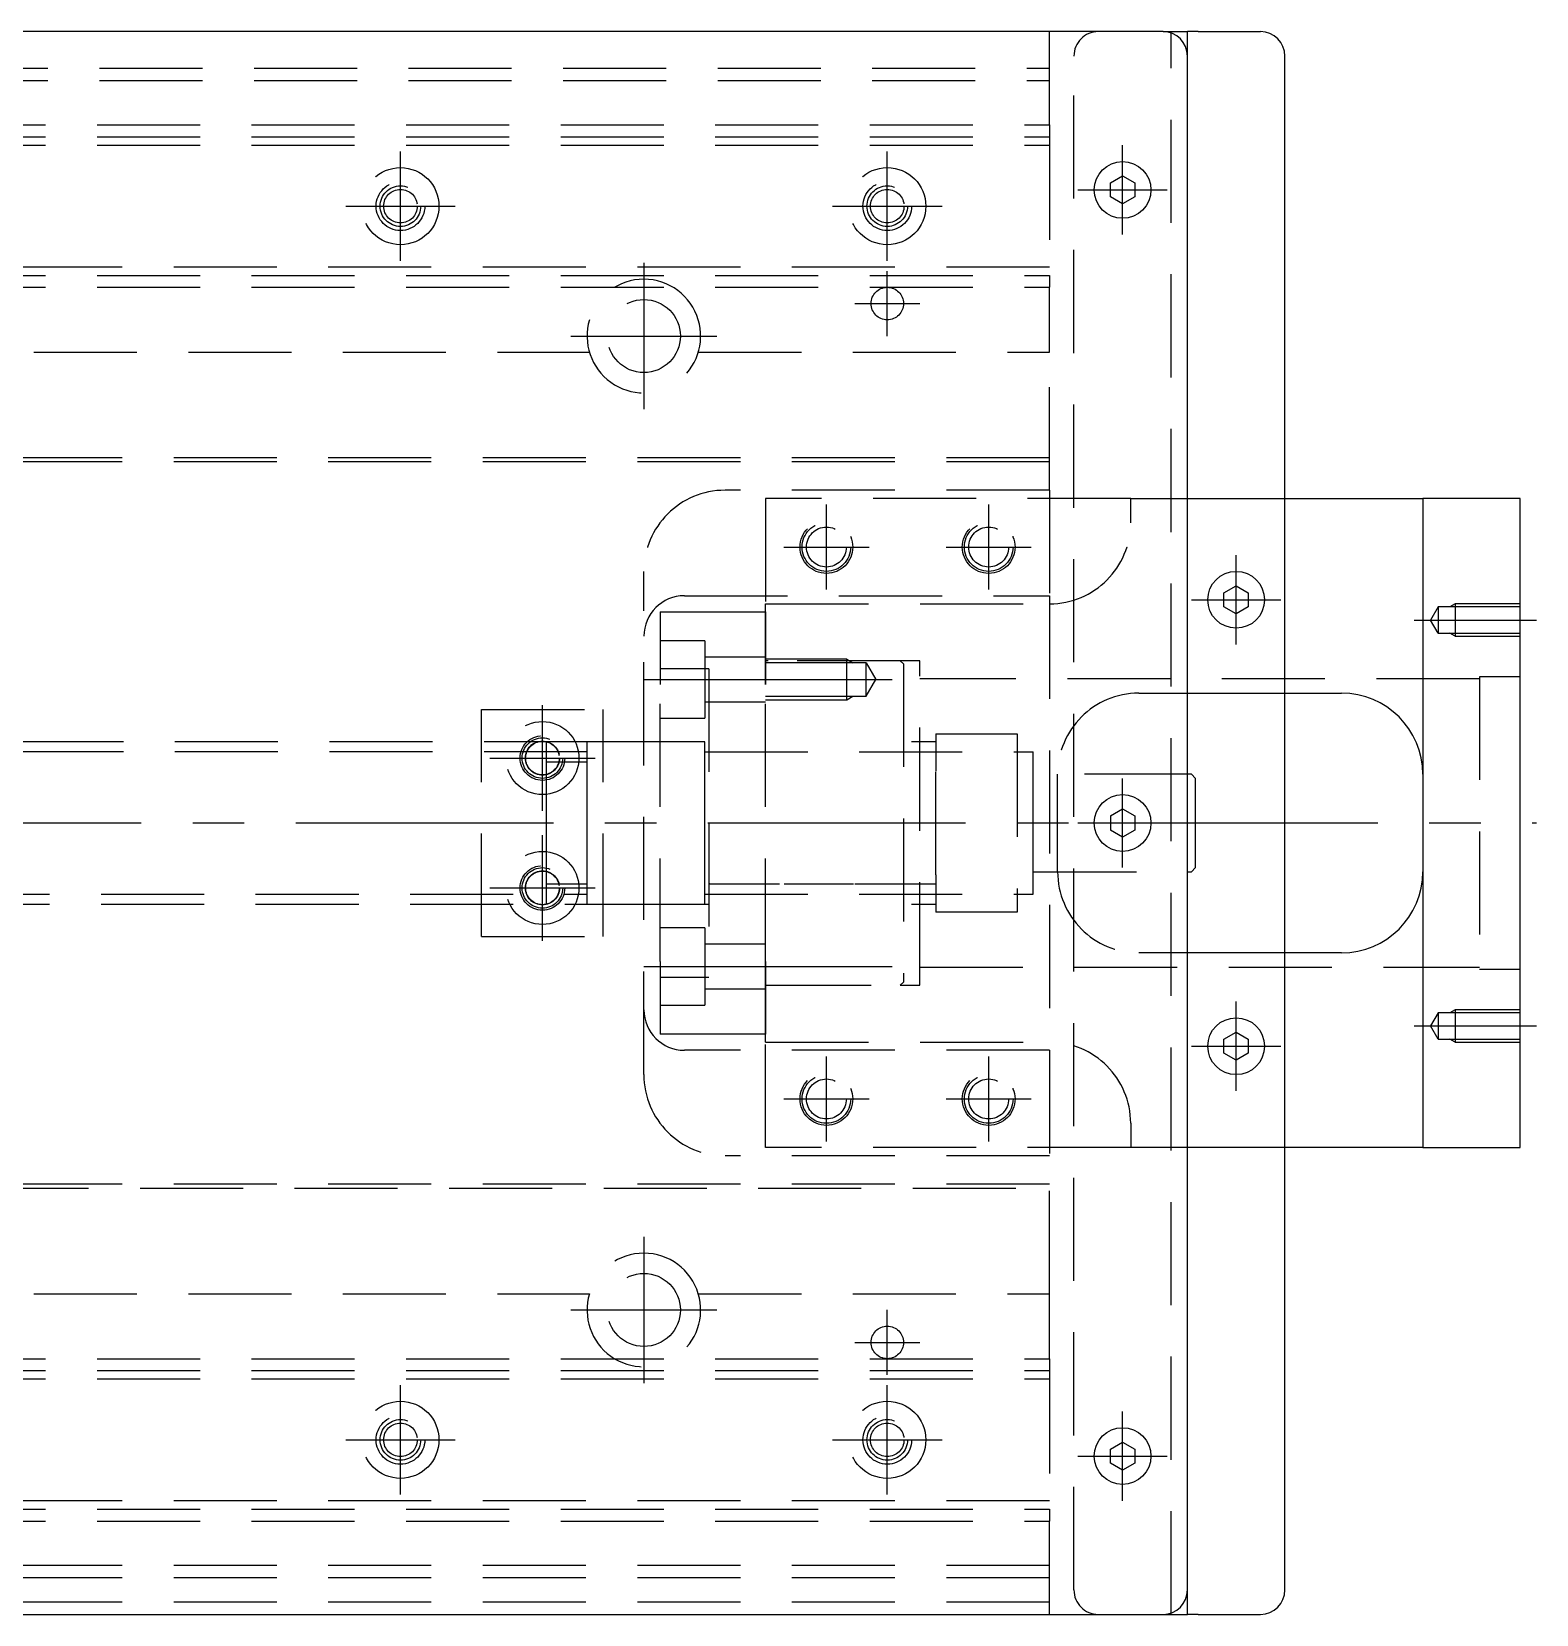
# Model space of a CAD drawing. Extents: x -94 to 685, y -24 to 362.
# Drawn here: x 334.5 to 520, y 152.4 to 347.4 of the extents above; entities that cross this region are included whole.
import ezdxf

# ---------------------------------------------------------------- set-up
doc = ezdxf.new("R2010")
doc.units = 0
doc.linetypes.add('CENTER', pattern=[50.8, 31.75, -6.35, 6.35, -6.35])
doc.linetypes.add('DASHED', pattern=[19.05, 12.7, -6.35])
doc.layers.get('0').update_dxf_attribs({"linetype": 'CONTINUOUS'})
doc.layers.add('CENTER', color=1, linetype='CENTER')

msp = doc.modelspace()

# ---------------------------------------------------------------- linework, layer by layer
at = {"color": 7, "linetype": 'CONTINUOUS'}
for p, q in [((474, 347.4), (-14, 347.4)), ((474, 347.4), (477, 347.4)), ((477, 344.4), (477, 347.4)), ((478.33, 347.4), (477, 347.4)), ((478.33, 347.4), (486, 347.4)), ((477, 155.4), (477, 344.4)), ((489, 155.4), (489, 344.4)), ((467.5, 328.77), (469, 329.63)), ((469, 329.63), (470.5, 328.77)), ((467.5, 327.03), (467.5, 328.77)), ((470.5, 328.77), (470.5, 327.03)), ((469, 326.17), (467.5, 327.03)), ((470.5, 327.03), (469, 326.17)), ((489, 289.9), (506, 289.9)), ((518, 289.9), (506, 289.9)), ((506, 289.9), (506, 209.9)), ((518, 209.9), (518, 289.9)), ((481.5, 278.27), (483, 279.13)), ((483, 279.13), (484.5, 278.27)), ((481.5, 276.53), (481.5, 278.27)), ((484.5, 278.27), (484.5, 276.53)), ((483, 275.67), (481.5, 276.53)), ((484.5, 276.53), (483, 275.67)), ((489, 265.9), (496, 265.9)), ((467.5, 250.77), (469, 251.63)), ((469, 251.63), (470.5, 250.77)), ((467.5, 250.77), (467.5, 249.03)), ((470.5, 250.77), (470.5, 249.03)), ((469, 248.17), (467.5, 249.03)), ((470.5, 249.03), (469, 248.17)), ((496, 233.9), (489, 233.9)), ((481.5, 223.27), (483, 224.13)), ((481.5, 221.53), (481.5, 223.27)), ((483, 224.13), (484.5, 223.27)), ((484.5, 223.27), (484.5, 221.53)), ((483, 220.67), (481.5, 221.53)), ((484.5, 221.53), (483, 220.67)), ((506, 209.9), (489, 209.9)), ((506, 209.9), (518, 209.9)), ((467.5, 172.77), (469, 173.63)), ((469, 173.63), (470.5, 172.77)), ((467.5, 171.03), (467.5, 172.77)), ((470.5, 172.77), (470.5, 171.03)), ((469, 170.17), (467.5, 171.03)), ((470.5, 171.03), (469, 170.17)), ((477, 152.4), (477, 155.4)), ((-14, 152.4), (474, 152.4)), ((474, 152.4), (477, 152.4)), ((478.33, 152.4), (477, 152.4)), ((478.33, 152.4), (486, 152.4))]:
    msp.add_line(p, q, dxfattribs=at)
at = {"color": 3, "linetype": 'DASHED'}
for p, q in [((460, 335.9), (460, 347.4)), ((475, 152.4), (475, 347.4)), ((463, 155.4), (463, 344.4)), ((0, 342.9), (460, 342.9)), ((0, 341.4), (460, 341.4)), ((304.5, 335.9), (460, 335.9)), ((460, 335.9), (460, 334.44)), ((304.5, 334.44), (460, 334.44)), ((460, 334.44), (460, 317.36)), ((304.5, 333.4), (460, 333.4)), ((460, 318.4), (304.5, 318.4)), ((304.5, 317.36), (460, 317.36)), ((460, 317.36), (460, 315.9)), ((304.5, 315.9), (460, 315.9)), ((460, 307.9), (460, 315.9)), ((296.71, 307.9), (403.29, 307.9)), ((416.71, 307.9), (460, 307.9)), ((460, 290.9), (460, 307.9)), ((460, 294.9), (5, 294.9)), ((460, 294.4), (5.64, 294.4)), ((460, 290.9), (420, 290.9)), ((460, 290.9), (460, 277.9)), ((460, 290.9), (460, 277.9)), ((470, 289.9), (425, 289.9)), ((425, 289.9), (425, 276.9)), ((470, 289.9), (477, 289.9)), ((470, 286.9), (470, 289.9)), ((477, 289.9), (489, 289.9)), ((410, 218.9), (410, 280.9)), ((415, 277.9), (460, 277.9)), ((460, 277.9), (460, 221.9)), ((460, 277.9), (460, 221.9)), ((412, 275.9), (412, 266.96)), ((412, 275.9), (412.4, 275.9)), ((412.4, 275.9), (424.6, 275.9)), ((424.6, 275.9), (425, 275.9)), ((425, 276.9), (460, 276.9)), ((425, 266.96), (425, 276.9)), ((425, 275.9), (425, 266.96)), ((507.9, 276.52), (506.96, 274.9)), ((510, 276.52), (507.9, 276.52)), ((507.9, 276.52), (507.9, 273.28)), ((510, 276.9), (509.34, 276.52)), ((518, 276.9), (510, 276.9)), ((510, 276.9), (510, 272.9)), ((518, 276.52), (510, 276.52)), ((507.9, 273.28), (506.96, 274.9)), ((507.9, 273.28), (510, 273.28)), ((510, 272.9), (509.34, 273.28)), ((510, 273.28), (518, 273.28)), ((417.5, 272.33), (412, 272.33)), ((417.5, 272.33), (417.5, 262.83)), ((510, 272.9), (518, 272.9)), ((425, 270.33), (417.5, 270.33)), ((435, 270.08), (425, 270.08)), ((425.3, 269.9), (425, 269.9)), ((435, 269.64), (425, 269.64)), ((441.6, 269.9), (425.3, 269.9)), ((441.6, 269.9), (425.3, 269.9)), ((435, 265.08), (435, 270.08)), ((435, 270.08), (435.75, 269.64)), ((437.4, 269.64), (435, 269.64)), ((437.4, 265.51), (437.4, 269.64)), ((437.4, 269.64), (438.59, 267.58)), ((442, 269.5), (441.6, 269.9)), ((444, 269.9), (441.6, 269.9)), ((442, 269.5), (442, 230.3)), ((444, 229.9), (444, 269.9)), ((418, 268.9), (412, 268.9)), ((418, 268.9), (412, 268.9)), ((418, 268.9), (418, 230.9)), ((418, 268.9), (418, 230.9)), ((437.4, 265.51), (438.59, 267.58)), ((513, 267.65), (444, 267.65)), ((513, 267.9), (513, 231.9)), ((518, 267.9), (513, 267.9)), ((412, 232.84), (412, 266.96)), ((425, 232.84), (425, 266.96)), ((425, 232.84), (425, 266.96)), ((425, 265.51), (435, 265.51)), ((435, 265.51), (437.4, 265.51)), ((435, 265.08), (435.75, 265.51)), ((471, 265.9), (477, 265.9)), ((477, 265.9), (489, 265.9)), ((390, 235.9), (390, 263.9)), ((390, 263.9), (405, 263.9)), ((405, 235.9), (405, 263.9)), ((417.5, 264.83), (425, 264.83)), ((425, 265.08), (435, 265.08)), ((412, 262.83), (417.5, 262.83)), ((403, 259.9), (305, 259.9)), ((398, 249.9), (398.02, 259.9)), ((412, 259.9), (403, 259.9)), ((403, 255.17), (403, 259.9)), ((417.5, 259.9), (412, 259.9)), ((417.5, 259.9), (412, 259.9)), ((417.5, 249.9), (417.5, 259.9)), ((446, 259.9), (443, 259.9)), ((446, 260.9), (446, 256.29)), ((446, 260.9), (446.5, 260.9)), ((446.5, 260.9), (454.5, 260.9)), ((454.5, 260.9), (456, 260.9)), ((456, 260.9), (456, 238.9)), ((403, 258.65), (305, 258.65)), ((417.5, 258.65), (458, 258.65)), ((458, 249.9), (458, 258.65)), ((403, 257.4), (398, 257.4)), ((446, 243.51), (446, 256.29)), ((477, 255.9), (458, 255.9)), ((461, 243.9), (461, 255.9)), ((477.5, 255.9), (477, 255.9)), ((478, 255.4), (477.5, 255.9)), ((403, 244.63), (403, 255.17)), ((478, 249.9), (478, 255.4)), ((398, 239.9), (398, 249.9)), ((417.5, 239.9), (417.5, 249.9)), ((458, 241.15), (458, 249.9)), ((478, 244.4), (478, 249.9)), ((403, 239.9), (403, 244.63)), ((458, 243.9), (477, 243.9)), ((477, 243.9), (477.5, 243.9)), ((477.5, 243.9), (478, 244.4)), ((398, 242.4), (403, 242.4)), ((418.15, 242.4), (418.3, 242.4)), ((418.3, 242.4), (426.7, 242.4)), ((418.3, 242.4), (426.7, 242.4)), ((427.3, 242.4), (435.85, 242.4)), ((427.3, 242.4), (435.85, 242.4)), ((436, 242.4), (446, 242.4)), ((436, 242.4), (446, 242.4)), ((446, 243.51), (446, 238.9)), ((305, 241.15), (403, 241.15)), ((305, 239.9), (403, 239.9)), ((403, 239.9), (412, 239.9)), ((412, 239.9), (417.5, 239.9)), ((412, 239.9), (417.5, 239.9)), ((417.5, 241.15), (458, 241.15)), ((417.5, 239.9), (418, 239.9)), ((443, 239.9), (446, 239.9)), ((446.5, 238.9), (446, 238.9)), ((454.5, 238.9), (446.5, 238.9)), ((456, 238.9), (454.5, 238.9)), ((417.5, 236.97), (412, 236.97)), ((417.5, 236.97), (417.5, 227.47)), ((390, 235.9), (405, 235.9)), ((425, 234.97), (417.5, 234.97)), ((412, 232.84), (412, 223.9)), ((425, 232.84), (425, 223.9)), ((425, 222.9), (425, 232.84)), ((444, 232.15), (513, 232.15)), ((477, 233.9), (471, 233.9)), ((489, 233.9), (477, 233.9)), ((412, 230.9), (418, 230.9)), ((412, 230.9), (418, 230.9)), ((441.6, 229.9), (442, 230.3)), ((513, 231.9), (518, 231.9)), ((417.5, 229.47), (425, 229.47)), ((425, 229.9), (425.3, 229.9)), ((425.3, 229.9), (441.6, 229.9)), ((425.3, 229.9), (441.6, 229.9)), ((441.6, 229.9), (444, 229.9)), ((412, 227.47), (417.5, 227.47)), ((507.9, 226.52), (506.96, 224.9)), ((510, 226.52), (507.9, 226.52)), ((507.9, 226.52), (507.9, 223.28)), ((510, 226.9), (509.34, 226.52)), ((510, 226.9), (510, 222.9)), ((518, 226.9), (510, 226.9)), ((518, 226.52), (510, 226.52)), ((507.9, 223.28), (506.96, 224.9)), ((412.4, 223.9), (412, 223.9)), ((424.6, 223.9), (412.4, 223.9)), ((425, 223.9), (424.6, 223.9)), ((425, 222.9), (460, 222.9)), ((425, 209.9), (425, 222.9)), ((507.9, 223.28), (510, 223.28)), ((510, 222.9), (509.34, 223.28)), ((510, 223.28), (518, 223.28)), ((510, 222.9), (518, 222.9)), ((460, 221.9), (415, 221.9)), ((460, 221.9), (460, 208.9)), ((460, 221.9), (460, 208.9)), ((470, 212.9), (470, 209.9)), ((460, 208.9), (420, 208.9)), ((470, 209.9), (425, 209.9)), ((460, 191.9), (460, 208.9)), ((477, 209.9), (470, 209.9)), ((489, 209.9), (477, 209.9)), ((5, 204.9), (460, 204.9)), ((460, 205.4), (5.64, 205.4)), ((296.71, 191.9), (403.29, 191.9)), ((416.71, 191.9), (460, 191.9)), ((460, 183.9), (460, 191.9)), ((304.5, 183.9), (460, 183.9)), ((460, 183.9), (460, 182.44)), ((304.5, 182.44), (460, 182.44)), ((304.5, 181.4), (460, 181.4)), ((460, 182.44), (460, 165.36)), ((460, 166.4), (304.5, 166.4)), ((304.5, 165.36), (460, 165.36)), ((304.5, 163.9), (460, 163.9)), ((460, 165.36), (460, 163.9)), ((460, 152.4), (460, 163.9)), ((460, 158.4), (0, 158.4)), ((460, 156.9), (0, 156.9)), ((460, 153.9), (0, 153.9))]:
    msp.add_line(p, q, dxfattribs=at)
for centre, radius in [((380, 325.9), 4.75), ((440, 325.9), 4.75), ((380, 325.9), 3), ((380, 325.9), 2.5), ((380, 325.9), 2.07), ((440, 325.9), 3), ((440, 325.9), 2.5), ((440, 325.9), 2.07), ((410, 309.9), 4.5), ((440, 313.9), 2), ((432.5, 283.9), 3.25), ((432.5, 283.9), 3), ((452.5, 283.9), 3.25), ((452.5, 283.9), 3), ((432.5, 283.9), 2.46), ((452.5, 283.9), 2.46), ((397.5, 257.9), 4.5), ((397.5, 257.9), 2.75), ((397.5, 257.9), 2.5), ((397.5, 257.9), 2.5), ((397.5, 257.9), 2.1), ((397.5, 257.9), 2.07), ((397.5, 241.9), 4.5), ((397.5, 241.9), 2.75), ((397.5, 241.9), 2.5), ((397.5, 241.9), 2.5), ((397.5, 241.9), 2.1), ((397.5, 241.9), 2.07), ((432.5, 215.9), 3.25), ((432.5, 215.9), 3), ((452.5, 215.9), 3.25), ((452.5, 215.9), 3), ((432.5, 215.9), 2.46), ((452.5, 215.9), 2.46), ((410, 189.9), 4.5), ((440, 185.9), 2), ((380, 173.9), 4.75), ((440, 173.9), 4.75), ((380, 173.9), 3), ((380, 173.9), 2.5), ((380, 173.9), 2.07), ((440, 173.9), 3), ((440, 173.9), 2.5), ((440, 173.9), 2.07)]:
    msp.add_circle(centre, radius, dxfattribs=at)
at = {"color": 7, "linetype": 'CONTINUOUS'}
for centre in [(469, 327.9), (483, 277.4), (469, 249.9), (483, 222.4), (469, 171.9)]:
    msp.add_circle(centre, 3.5, dxfattribs=at)
at = {"color": 3, "linetype": 'DASHED'}
for centre, radius, start, end in [((466, 344.4), 3, 90, 180), ((410, 309.9), 7, 16.6015, 163.3985), ((410, 309.9), 7, 163.3985, 16.6015), ((420, 280.9), 10, 90, 180), ((460, 286.9), 10, 270, 0), ((415, 272.9), 5, 90, 180), ((471, 255.9), 10, 90, 180), ((471, 243.9), 10, 180, 270), ((418.15, 242.25), 0.15, 90, 180), ((415, 226.9), 5, 180, 270), ((460, 212.9), 10, 0, 90), ((420, 218.9), 10, 180, 270), ((410, 189.9), 7, 16.6015, 163.3985), ((410, 189.9), 7, 163.3985, 16.6015), ((466, 155.4), 3, 180, 270)]:
    msp.add_arc(centre, radius, start, end, dxfattribs=at)
at = {"color": 7, "linetype": 'CONTINUOUS'}
for centre, radius, start, end in [((474, 344.4), 3, 0, 90), ((486, 344.4), 3, 0, 90), ((496, 255.9), 10, 0, 90), ((496, 243.9), 10, 270, 0), ((474, 155.4), 3, 270, 0), ((486, 155.4), 3, 270, 0)]:
    msp.add_arc(centre, radius, start, end, dxfattribs=at)
at = {"layer": 'CENTER', "color": 1, "linetype": 'CENTER'}
for p, q in [((380, 319.15), (380, 332.65)), ((440, 319.15), (440, 332.65)), ((469, 322.4), (469, 333.4)), ((380, 321.15), (380, 330.65)), ((440, 321.15), (440, 330.65)), ((463.5, 327.9), (474.5, 327.9)), ((373.25, 325.9), (386.75, 325.9)), ((375.25, 325.9), (384.75, 325.9)), ((433.25, 325.9), (446.75, 325.9)), ((435.25, 325.9), (444.75, 325.9)), ((410, 318.9), (410, 300.9)), ((440, 309.9), (440, 317.9)), ((436, 313.9), (444, 313.9)), ((401, 309.9), (419, 309.9)), ((432.5, 278.65), (432.5, 289.15)), ((452.5, 278.65), (452.5, 289.15)), ((427.25, 283.9), (437.75, 283.9)), ((447.25, 283.9), (457.75, 283.9)), ((483, 271.9), (483, 282.9)), ((477.5, 277.4), (488.5, 277.4)), ((504.96, 274.9), (520, 274.9)), ((410, 267.58), (440.59, 267.58)), ((397.5, 251.4), (397.5, 264.4)), ((397.5, 253.4), (397.5, 262.4)), ((391, 257.9), (404, 257.9)), ((393, 257.9), (402, 257.9)), ((469, 244.4), (469, 255.4)), ((11.5, 249.9), (520, 249.9)), ((463.5, 249.9), (474.5, 249.9)), ((397.5, 235.4), (397.5, 248.4)), ((397.5, 237.4), (397.5, 246.4)), ((391, 241.9), (404, 241.9)), ((393, 241.9), (402, 241.9)), ((410, 232.22), (440.59, 232.22)), ((483, 216.9), (483, 227.9)), ((504.96, 224.9), (520, 224.9)), ((477.5, 222.4), (488.5, 222.4)), ((432.5, 210.65), (432.5, 221.15)), ((452.5, 210.65), (452.5, 221.15)), ((427.25, 215.9), (437.75, 215.9)), ((447.25, 215.9), (457.75, 215.9)), ((410, 198.9), (410, 180.9)), ((401, 189.9), (419, 189.9)), ((440, 181.9), (440, 189.9)), ((436, 185.9), (444, 185.9)), ((380, 167.15), (380, 180.65)), ((440, 167.15), (440, 180.65)), ((380, 169.15), (380, 178.65)), ((440, 169.15), (440, 178.65)), ((469, 166.4), (469, 177.4)), ((373.25, 173.9), (386.75, 173.9)), ((375.25, 173.9), (384.75, 173.9)), ((433.25, 173.9), (446.75, 173.9)), ((435.25, 173.9), (444.75, 173.9)), ((463.5, 171.9), (474.5, 171.9))]:
    msp.add_line(p, q, dxfattribs=at)

doc.saveas('drawing.dxf')
